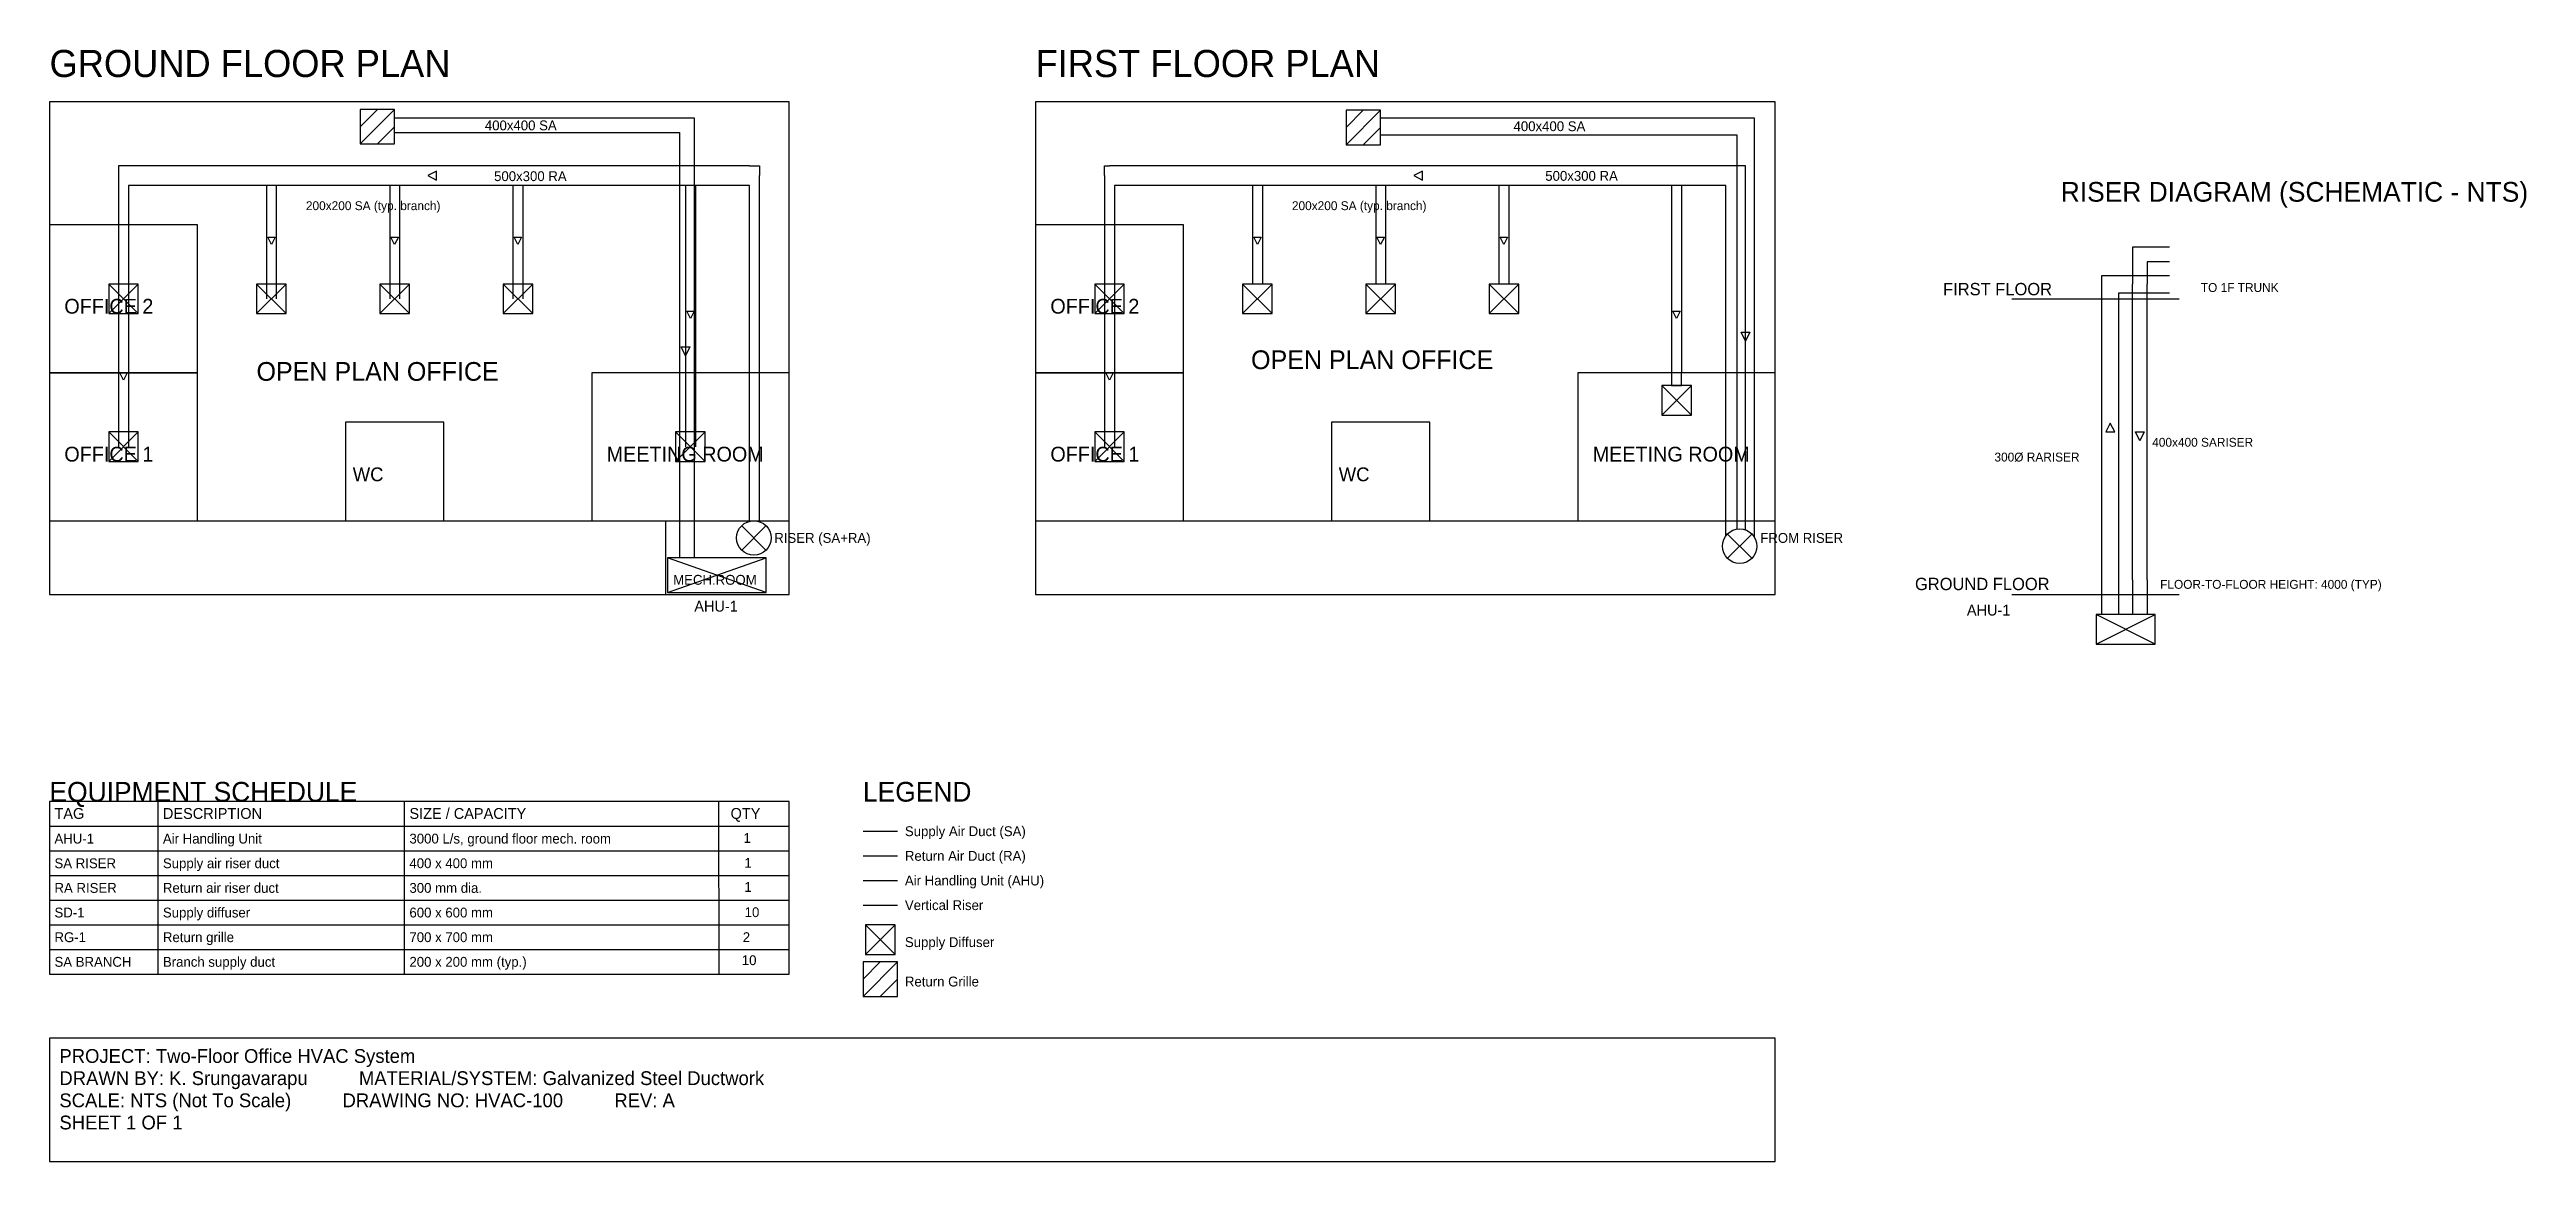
# Model space of a CAD drawing. Header units: millimetres. Extents: x 0 to 50241, y -11500 to 11058.
import ezdxf

# ---------------------------------------------------------------- set-up
doc = ezdxf.new("R2010")
doc.units = ezdxf.units.MM
for name, color, linetype in [('ARCH-WALLS', 7, 'Continuous'), ('HVAC-EQUIP', 3, 'Continuous'), ('HVAC-RETURN', 6, 'Continuous'), ('HVAC-RISER', 4, 'Continuous'), ('HVAC-SUPPLY', 5, 'Continuous'), ('TEXT-MEP', 2, 'Continuous'), ('TITLEBLOCK', 7, 'Continuous')]:
    doc.layers.add(name, color=color, linetype=linetype)

msp = doc.modelspace()

# ---------------------------------------------------------------- linework, layer by layer
at = {"layer": 'ARCH-WALLS'}
for p, q in [((39800, 6000), (43200, 6000)), ((0, 1500), (12500, 1500)), ((12500, 0), (12500, 1500)), ((20000, 1500), (35000, 1500)), ((39800, 0), (43200, 0)), ((2200, -7700), (2200, -4200)), ((7200, -7700), (7200, -4200)), ((13568, -4200), (13577, -7700)), ((0, -4700), (15000, -4700)), ((0, -5200), (15000, -5200)), ((0, -5700), (15000, -5700)), ((0, -6200), (15000, -6200)), ((0, -6700), (15000, -6700)), ((0, -7200), (15000, -7200))]:
    msp.add_line(p, q, dxfattribs=at)
for points in [[(0, 0), (15000, 0), (15000, 10000), (0, 10000)], [(20000, 0), (35000, 0), (35000, 10000), (20000, 10000)], [(0, 4500), (3000, 4500), (3000, 7500), (0, 7500)], [(20000, 4500), (23000, 4500), (23000, 7500), (20000, 7500)], [(0, 1500), (3000, 1500), (3000, 4500), (0, 4500)], [(11000, 1500), (15000, 1500), (15000, 4500), (11000, 4500)], [(20000, 1500), (23000, 1500), (23000, 4500), (20000, 4500)], [(31000, 1500), (35000, 1500), (35000, 4500), (31000, 4500)], [(6000, 1500), (8000, 1500), (8000, 3500), (6000, 3500)], [(26000, 1500), (28000, 1500), (28000, 3500), (26000, 3500)], [(0, -7700), (15000, -7700), (15000, -4200), (0, -4200)]]:
    msp.add_lwpolyline(points, close=True, dxfattribs=at)
at = {"layer": 'HVAC-EQUIP'}
for p, q in [((12534, 43), (14534, 743)), ((14534, 43), (12534, 743)), ((41511, -1002), (42711, -402)), ((42711, -1002), (41511, -402)), ((16500, -5800), (17200, -5800))]:
    msp.add_line(p, q, dxfattribs=at)
for points in [[(12534, 43), (14534, 43), (14534, 743), (12534, 743)], [(41511, -1002), (42711, -1002), (42711, -402), (41511, -402)]]:
    msp.add_lwpolyline(points, close=True, dxfattribs=at)
at = {"layer": 'HVAC-RETURN'}
for p, q in [((6299, 9492), (6649, 9842)), ((6299, 9142), (6999, 9842)), ((7000, 9675), (12900, 9675)), ((12900, 9675), (13075, 9675)), ((13075, 9675), (13075, 9500)), ((26297, 9477), (26647, 9827)), ((26297, 9127), (26997, 9827)), ((27000, 9675), (34400, 9675)), ((34400, 9675), (34575, 9675)), ((34575, 9675), (34575, 9500)), ((6649, 9142), (6999, 9492)), ((7000, 9375), (12775, 9375)), ((12775, 9375), (12775, 900)), ((13075, 9500), (13075, 900)), ((26647, 9127), (26997, 9477)), ((27000, 9325), (34225, 9325)), ((34225, 9325), (34225, 1328)), ((34575, 9500), (34575, 1175)), ((42400, 7050), (42250, 7050)), ((42250, 7050), (42250, 6900)), ((43000, 7050), (42400, 7050)), ((42250, 6900), (42250, 6300)), ((43000, 6750), (42550, 6750)), ((42550, 6750), (42550, 6300)), ((42250, 300), (42250, 6300)), ((42550, 300), (42550, 6300)), ((12775, 900), (12775, 743)), ((13075, 900), (13075, 743)), ((42250, 300), (42250, -400)), ((42550, 300), (42550, -400)), ((16500, -5300), (17200, -5300)), ((16500, -7800), (16850, -7450)), ((16500, -8150), (17200, -7450)), ((16850, -8150), (17200, -7800)), ((16500, -8150), (16850, -8150))]:
    msp.add_line(p, q, dxfattribs=at)
for points in [[(6299, 9142), (6999, 9142), (6999, 9842), (6299, 9842)], [(26297, 9127), (26997, 9127), (26997, 9827), (26297, 9827)], [(12810, 5025), (12990, 5025), (12900, 4845)], [(34310, 5325), (34490, 5325), (34400, 5145)], [(42310, 3300), (42490, 3300), (42400, 3120)], [(16500, -8150), (17200, -8150), (17200, -7450), (16500, -7450)]]:
    msp.add_lwpolyline(points, close=True, dxfattribs=at)
at = {"layer": 'HVAC-RISER'}
for p, q in [((14042, 905), (14532, 1395)), ((14042, 1395), (14532, 905)), ((34037, 738), (34527, 1228)), ((34037, 1228), (34527, 738)), ((16500, -6300), (17200, -6300))]:
    msp.add_line(p, q, dxfattribs=at)
for centre in [(14287, 1150), (34282, 983)]:
    msp.add_circle(centre, 350, dxfattribs=at)
at = {"layer": 'HVAC-SUPPLY'}
for p, q in [((1500, 8700), (1400, 8700)), ((1400, 8700), (1400, 8500)), ((14200, 8700), (1500, 8700)), ((14200, 8700), (14400, 8700)), ((14400, 8700), (14400, 8500)), ((21400, 8500), (21400, 8700)), ((21400, 8700), (21500, 8700)), ((34200, 8700), (21500, 8700)), ((34400, 8700), (34200, 8700)), ((34400, 8500), (34400, 8700)), ((1400, 8500), (1400, 3000)), ((1600, 8300), (1600, 3000)), ((14200, 8300), (1600, 8300)), ((4400, 8300), (4400, 6000)), ((4600, 8300), (4600, 6000)), ((6900, 8300), (6900, 6000)), ((7100, 8300), (7100, 6000)), ((9400, 8300), (9400, 6000)), ((9600, 8300), (9600, 6000)), ((12900, 8300), (12900, 3000)), ((13100, 8300), (13100, 3000)), ((14200, 1500), (14200, 8300)), ((14400, 1481), (14400, 8500)), ((21400, 8500), (21400, 3000)), ((34000, 8300), (21600, 8300)), ((21600, 8300), (21600, 3000)), ((24400, 8300), (24400, 6300)), ((24600, 8300), (24600, 6300)), ((26900, 8300), (26900, 6300)), ((27100, 8300), (27100, 6300)), ((29400, 8300), (29400, 6300)), ((29600, 8300), (29600, 6300)), ((32900, 8300), (32900, 4500)), ((33100, 8300), (33100, 4500)), ((34000, 1190), (34000, 8300)), ((34400, 1313), (34400, 8500)), ((1200, 5700), (1800, 6300)), ((1800, 5700), (1200, 6300)), ((4200, 5700), (4800, 6300)), ((4800, 5700), (4200, 6300)), ((6700, 5700), (7300, 6300)), ((7300, 5700), (6700, 6300)), ((9200, 5700), (9800, 6300)), ((9800, 5700), (9200, 6300)), ((21200, 5700), (21800, 6300)), ((21800, 5700), (21200, 6300)), ((24200, 5700), (24800, 6300)), ((24800, 5700), (24200, 6300)), ((26700, 5700), (27300, 6300)), ((27300, 5700), (26700, 6300)), ((29200, 5700), (29800, 6300)), ((29800, 5700), (29200, 6300)), ((41625, 6300), (41625, 6475)), ((41625, 6475), (41800, 6475)), ((41625, 300), (41625, 6300)), ((41800, 6475), (43000, 6475)), ((41975, 300), (41975, 6125)), ((41975, 6125), (43000, 6125)), ((32702, 3640), (33302, 4240)), ((33302, 3640), (32702, 4240)), ((32900, 4500), (32900, 4240)), ((32900, 4240), (33100, 4240)), ((33100, 4240), (33100, 4500)), ((1200, 2700), (1800, 3300)), ((1800, 2700), (1200, 3300)), ((12700, 2700), (13300, 3300)), ((13300, 2700), (12700, 3300)), ((21200, 2700), (21800, 3300)), ((21800, 2700), (21200, 3300)), ((14200, 1500), (14200, 1489)), ((41625, -400), (41625, 300)), ((41975, -400), (41975, 300)), ((16500, -4800), (17200, -4800)), ((16550, -7300), (17150, -6700)), ((17150, -7300), (16550, -6700))]:
    msp.add_line(p, q, dxfattribs=at)
for points in [[(7850, 8410), (7850, 8590), (7670, 8500)], [(27850, 8410), (27850, 8590), (27670, 8500)], [(4425, 7250), (4575, 7250), (4500, 7100)], [(6925, 7250), (7075, 7250), (7000, 7100)], [(9425, 7250), (9575, 7250), (9500, 7100)], [(24425, 7250), (24575, 7250), (24500, 7100)], [(26925, 7250), (27075, 7250), (27000, 7100)], [(29425, 7250), (29575, 7250), (29500, 7100)], [(1200, 5700), (1800, 5700), (1800, 6300), (1200, 6300)], [(4200, 5700), (4800, 5700), (4800, 6300), (4200, 6300)], [(6700, 5700), (7300, 5700), (7300, 6300), (6700, 6300)], [(9200, 5700), (9800, 5700), (9800, 6300), (9200, 6300)], [(21200, 5700), (21800, 5700), (21800, 6300), (21200, 6300)], [(24200, 5700), (24800, 5700), (24800, 6300), (24200, 6300)], [(26700, 5700), (27300, 5700), (27300, 6300), (26700, 6300)], [(29200, 5700), (29800, 5700), (29800, 6300), (29200, 6300)], [(12925, 5750), (13075, 5750), (13000, 5600)], [(32925, 5750), (33075, 5750), (33000, 5600)], [(1425, 4500), (1575, 4500), (1500, 4350)], [(21425, 4500), (21575, 4500), (21500, 4350)], [(32702, 3640), (33302, 3640), (33302, 4240), (32702, 4240)], [(1200, 2700), (1800, 2700), (1800, 3300), (1200, 3300)], [(12700, 2700), (13300, 2700), (13300, 3300), (12700, 3300)], [(21200, 2700), (21800, 2700), (21800, 3300), (21200, 3300)], [(41710, 3300), (41890, 3300), (41800, 3480)], [(16550, -7300), (17150, -7300), (17150, -6700), (16550, -6700)]]:
    msp.add_lwpolyline(points, close=True, dxfattribs=at)
at = {"layer": 'TITLEBLOCK'}
msp.add_lwpolyline([(0, -11500), (35000, -11500), (35000, -9000), (0, -9000)], close=True, dxfattribs=at)

# ---------------------------------------------------------------- texts
at = {"layer": 'TEXT-MEP'}
for s, height, p in [('GROUND FLOOR PLAN', 550, (0, 10500)), ('FIRST FLOOR PLAN', 550, (20000, 10500)), ('400x400 SA', 200, (8830, 9419)), ('400x400 SA', 200, (29695, 9402)), ('500x300 RA', 200, (9017, 8389)), ('500x300 RA', 200, (30339, 8395)), ('RISER DIAGRAM (SCHEMATIC - NTS)', 400, (40795, 7971)), ('200x200 SA (typ. branch)', 180, (5200, 7800)), ('200x200 SA (typ. branch)', 180, (25200, 7800)), ('FIRST FLOOR', 250, (38408, 6073)), ('TO 1F TRUNK', 180, (43636, 6140)), ('OFFICE 2', 300, (300, 5700)), ('OFFICE 2', 300, (20300, 5700)), ('OPEN PLAN OFFICE', 380, (4198, 4338)), ('OPEN PLAN OFFICE', 380, (24371, 4575)), ('400x400 SARISER', 180, (42650, 3000)), ('OFFICE 1', 300, (300, 2700)), ('WC', 280, (6150, 2300)), ('MEETING ROOM', 300, (11300, 2700)), ('OFFICE 1', 300, (20300, 2700)), ('WC', 280, (26150, 2300)), ('MEETING ROOM', 300, (31300, 2700)), ('300Ø RARISER', 180, (39450, 2700)), ('RISER (SA+RA)', 200, (14700, 1050)), ('FROM RISER', 200, (34700, 1050)), ('MECH.ROOM', 200, (12650, 200)), ('GROUND FLOOR', 250, (37838, 91)), ('FLOOR-TO-FLOOR HEIGHT: 4000 (TYP)', 180, (42811, 118)), ('AHU-1', 220, (13078, -346)), ('AHU-1', 220, (38891, -425)), ('EQUIPMENT SCHEDULE', 400, (0, -4200)), ('LEGEND', 400, (16500, -4200)), ('TAG', 220, (100, -4550)), ('DESCRIPTION', 220, (2300, -4550)), ('SIZE / CAPACITY', 220, (7300, -4550)), ('QTY', 220, (13814, -4550)), ('AHU-1', 200, (100, -5050)), ('Air Handling Unit', 200, (2300, -5050)), ('3000 L/s, ground floor mech. room', 200, (7300, -5050)), ('1', 200, (14076, -5037)), ('Supply Air Duct (SA)', 200, (17350, -4900)), ('SA RISER', 200, (100, -5550)), ('Supply air riser duct', 200, (2300, -5550)), ('400 x 400 mm', 200, (7300, -5550)), ('1', 200, (14094, -5542)), ('Return Air Duct (RA)', 200, (17350, -5400)), ('RA RISER', 200, (100, -6050)), ('Return air riser duct', 200, (2300, -6050)), ('300 mm dia.', 200, (7300, -6050)), ('1', 200, (14094, -6030)), ('Air Handling Unit (AHU)', 200, (17350, -5900)), ('SD-1', 200, (100, -6550)), ('Supply diffuser', 200, (2300, -6550)), ('600 x 600 mm', 200, (7300, -6550)), ('10', 200, (14100, -6543)), ('Vertical Riser', 200, (17350, -6400)), ('RG-1', 200, (100, -7050)), ('Return grille', 200, (2300, -7050)), ('700 x 700 mm', 200, (7300, -7050)), ('2', 200, (14061, -7050)), ('Supply Diffuser', 200, (17350, -7150)), ('SA BRANCH', 200, (100, -7550)), ('Branch supply duct', 200, (2300, -7550)), ('200 x 200 mm (typ.)', 200, (7300, -7550)), ('10', 200, (14042, -7517)), ('Return Grille', 200, (17350, -7950))]:
    msp.add_text(s, height=height, dxfattribs=at).set_placement(p)
at = {"layer": 'TITLEBLOCK'}
for s, p in [('PROJECT: Two-Floor Office HVAC System', (200, -9500)), ('DRAWN BY: K. Srungavarapu          MATERIAL/SYSTEM: Galvanized Steel Ductwork', (200, -9950)), ('SCALE: NTS (Not To Scale)          DRAWING NO: HVAC-100          REV: A', (200, -10400)), ('SHEET 1 OF 1', (200, -10850))]:
    msp.add_text(s, height=280, dxfattribs=at).set_placement(p)

doc.saveas('drawing.dxf')
